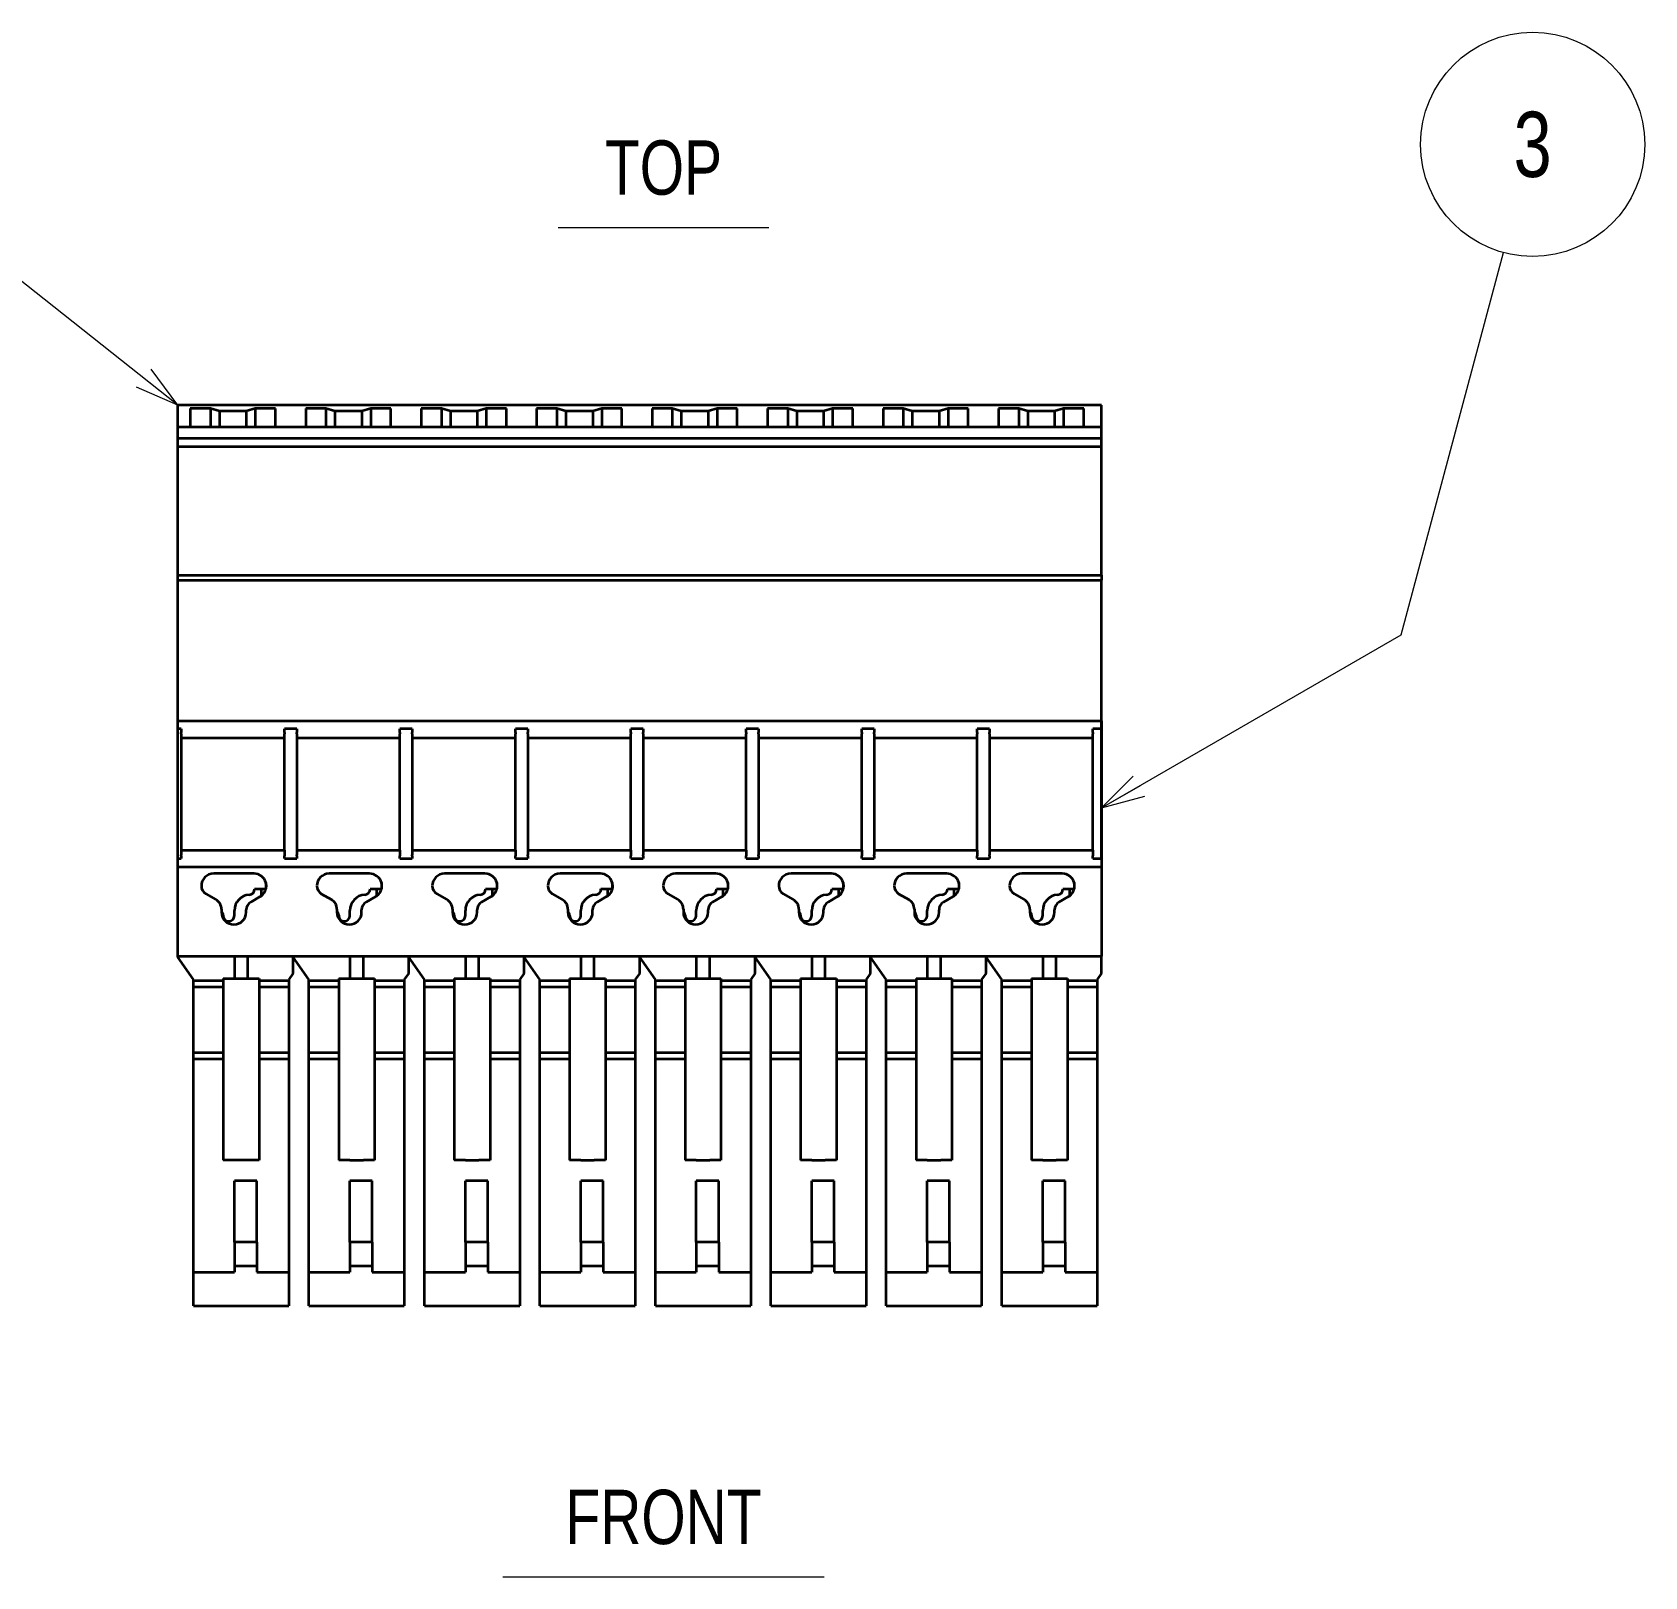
# Model space of a CAD drawing. Header units: millimetres. Extents: x 7 to 413, y 10 to 287.
# Drawn here: x 295.3 to 367.2, y 103 to 171.9 of the extents above; entities that cross this region are included whole.
import ezdxf
from ezdxf.enums import TextEntityAlignment as Align

# ---------------------------------------------------------------- set-up
doc = ezdxf.new("R2010")
doc.units = ezdxf.units.MM
for name, color, linetype in [('1', 7, 'Continuous'), ('GR01_バルーン', 7, 'Continuous'), ('表題、部品表', 7, 'Continuous')]:
    doc.layers.add(name, color=color, linetype=linetype)
doc.styles.add('HG丸ｺﾞｼｯｸM-PRO', font='')
doc.styles.get('HG丸ｺﾞｼｯｸM-PRO').set_extended_font_data('HG丸ｺﾞｼｯｸM-PRO')

# ---------------------------------------------------------------- blocks, each defined once
blk = doc.blocks.new('FXTIP_ARROW_S')
at = {"color": 0, "linetype": 'Continuous', "lineweight": -2}
for q in [(-1, 0), (-0.966, 0.259), (-0.966, -0.259)]:
    blk.add_line((0, 0), q, dxfattribs=at)
blk = doc.blocks.new('BLKF034')
at = {"layer": '1', "color": 7, "linetype": 'Continuous', "lineweight": 35}
for p, q in [((339.864, 129.682), (339.864, 121.582)), ((339.864, 129.682), (340.364, 129.682)), ((340.364, 129.682), (340.964, 129.682)), ((340.964, 129.682), (341.464, 129.682)), ((341.464, 129.682), (341.464, 121.582)), ((340.364, 121.582), (339.864, 121.582)), ((340.364, 121.582), (340.964, 121.582)), ((341.464, 121.582), (340.964, 121.582))]:
    blk.add_line(p, q, dxfattribs=at)
blk = doc.blocks.new('BLKF035')
at = {"layer": '1', "color": 7, "linetype": 'Continuous', "lineweight": 35}
for p, q in [((324.414, 129.682), (324.414, 121.582)), ((324.414, 129.682), (324.914, 129.682)), ((324.914, 129.682), (325.514, 129.682)), ((325.514, 129.682), (326.014, 129.682)), ((326.014, 129.682), (326.014, 121.582)), ((324.914, 121.582), (324.414, 121.582)), ((324.914, 121.582), (325.514, 121.582)), ((326.014, 121.582), (325.514, 121.582))]:
    blk.add_line(p, q, dxfattribs=at)
blk = doc.blocks.new('BLKF036')
at = {"layer": '1', "color": 7, "linetype": 'Continuous', "lineweight": 35}
for p, q in [((329.564, 129.682), (329.564, 121.582)), ((329.564, 129.682), (330.064, 129.682)), ((330.064, 129.682), (330.664, 129.682)), ((330.664, 129.682), (331.164, 129.682)), ((331.164, 129.682), (331.164, 121.582)), ((330.064, 121.582), (329.564, 121.582)), ((330.064, 121.582), (330.664, 121.582)), ((331.164, 121.582), (330.664, 121.582))]:
    blk.add_line(p, q, dxfattribs=at)
blk = doc.blocks.new('BLKF037')
at = {"layer": '1', "color": 7, "linetype": 'Continuous', "lineweight": 35}
for p, q in [((334.714, 129.682), (334.714, 121.582)), ((334.714, 129.682), (335.214, 129.682)), ((335.214, 129.682), (335.814, 129.682)), ((335.814, 129.682), (336.314, 129.682)), ((336.314, 129.682), (336.314, 121.582)), ((335.214, 121.582), (334.714, 121.582)), ((335.214, 121.582), (335.814, 121.582)), ((336.314, 121.582), (335.814, 121.582))]:
    blk.add_line(p, q, dxfattribs=at)
blk = doc.blocks.new('BLKF038')
at = {"layer": '1', "color": 7, "linetype": 'Continuous', "lineweight": 35}
for p, q in [((319.264, 129.682), (319.264, 121.582)), ((319.264, 129.682), (319.764, 129.682)), ((319.764, 129.682), (320.364, 129.682)), ((320.364, 129.682), (320.864, 129.682)), ((320.864, 129.682), (320.864, 121.582)), ((319.764, 121.582), (319.264, 121.582)), ((319.764, 121.582), (320.364, 121.582)), ((320.864, 121.582), (320.364, 121.582))]:
    blk.add_line(p, q, dxfattribs=at)
blk = doc.blocks.new('BLKF039')
at = {"layer": '1', "color": 7, "linetype": 'Continuous', "lineweight": 35}
for p, q in [((314.114, 129.682), (314.614, 129.682)), ((314.114, 129.682), (314.114, 121.582)), ((314.614, 129.682), (315.214, 129.682)), ((315.214, 129.682), (315.714, 129.682)), ((315.714, 129.682), (315.714, 121.582)), ((314.614, 121.582), (314.114, 121.582)), ((314.614, 121.582), (315.214, 121.582)), ((315.714, 121.582), (315.214, 121.582))]:
    blk.add_line(p, q, dxfattribs=at)
blk = doc.blocks.new('BLKF040')
at = {"layer": '1', "color": 7, "linetype": 'Continuous', "lineweight": 35}
for p, q in [((308.964, 129.682), (309.464, 129.682)), ((308.964, 129.682), (308.964, 121.582)), ((309.464, 129.682), (310.064, 129.682)), ((310.064, 129.682), (310.564, 129.682)), ((310.564, 129.682), (310.564, 121.582)), ((309.464, 121.582), (308.964, 121.582)), ((309.464, 121.582), (310.064, 121.582)), ((310.564, 121.582), (310.064, 121.582))]:
    blk.add_line(p, q, dxfattribs=at)
blk = doc.blocks.new('BLKF041')
at = {"layer": '1', "color": 7, "linetype": 'Continuous', "lineweight": 35}
for p, q in [((303.814, 129.682), (303.814, 121.582)), ((303.814, 129.682), (304.314, 129.682)), ((304.314, 129.682), (304.914, 129.682)), ((304.914, 129.682), (305.414, 129.682)), ((305.414, 129.682), (305.414, 121.582)), ((304.314, 121.582), (303.814, 121.582)), ((304.914, 121.582), (304.314, 121.582)), ((305.414, 121.582), (304.914, 121.582))]:
    blk.add_line(p, q, dxfattribs=at)

msp = doc.modelspace()

# ---------------------------------------------------------------- linework, layer by layer
at = {"layer": '1', "color": 7, "linetype": 'Continuous', "lineweight": 35}
for p, q in [((342.989, 155.257), (301.789, 155.257)), ((301.789, 154.282), (301.789, 155.257)), ((302.344, 155.094), (302.344, 154.282)), ((303.244, 155.094), (302.344, 155.094)), ((303.244, 155.094), (303.244, 154.282)), ((303.644, 154.986), (303.244, 155.094)), ((304.844, 154.986), (303.644, 154.986)), ((303.644, 154.986), (303.644, 154.282)), ((305.244, 155.094), (304.844, 154.986)), ((304.844, 154.986), (304.844, 154.282)), ((305.244, 155.094), (305.244, 154.282)), ((306.144, 155.094), (305.244, 155.094)), ((306.144, 154.282), (306.144, 155.094)), ((307.494, 155.094), (307.494, 154.282)), ((308.394, 155.094), (307.494, 155.094)), ((308.794, 154.986), (308.394, 155.094)), ((308.394, 155.094), (308.394, 154.282)), ((309.994, 154.986), (308.794, 154.986)), ((308.794, 154.986), (308.794, 154.282)), ((310.394, 155.094), (309.994, 154.986)), ((309.994, 154.986), (309.994, 154.282)), ((311.294, 155.094), (310.394, 155.094)), ((310.394, 155.094), (310.394, 154.282)), ((311.294, 154.282), (311.294, 155.094)), ((312.644, 155.094), (312.644, 154.282)), ((313.544, 155.094), (312.644, 155.094)), ((313.944, 154.986), (313.544, 155.094)), ((313.544, 155.094), (313.544, 154.282)), ((315.144, 154.986), (313.944, 154.986)), ((313.944, 154.986), (313.944, 154.282)), ((315.544, 155.094), (315.144, 154.986)), ((315.144, 154.986), (315.144, 154.282)), ((315.544, 155.094), (315.544, 154.282)), ((316.444, 155.094), (315.544, 155.094)), ((316.444, 154.282), (316.444, 155.094)), ((317.794, 155.094), (317.794, 154.282)), ((318.694, 155.094), (317.794, 155.094)), ((318.694, 155.094), (318.694, 154.282)), ((319.094, 154.986), (318.694, 155.094)), ((319.094, 154.986), (319.094, 154.282)), ((320.294, 154.986), (319.094, 154.986)), ((320.694, 155.094), (320.294, 154.986)), ((320.294, 154.986), (320.294, 154.282)), ((320.694, 155.094), (320.694, 154.282)), ((321.594, 155.094), (320.694, 155.094)), ((321.594, 154.282), (321.594, 155.094)), ((322.944, 155.094), (322.944, 154.282)), ((323.844, 155.094), (322.944, 155.094)), ((323.844, 155.094), (323.844, 154.282)), ((324.244, 154.986), (323.844, 155.094)), ((324.244, 154.986), (324.244, 154.282)), ((325.444, 154.986), (324.244, 154.986)), ((325.844, 155.094), (325.444, 154.986)), ((325.444, 154.986), (325.444, 154.282)), ((325.844, 155.094), (325.844, 154.282)), ((326.744, 155.094), (325.844, 155.094)), ((326.744, 154.282), (326.744, 155.094)), ((328.994, 155.094), (328.094, 155.094)), ((328.094, 155.094), (328.094, 154.282)), ((329.394, 154.986), (328.994, 155.094)), ((328.994, 155.094), (328.994, 154.282)), ((329.394, 154.986), (329.394, 154.282)), ((330.594, 154.986), (329.394, 154.986)), ((330.994, 155.094), (330.594, 154.986)), ((330.594, 154.986), (330.594, 154.282)), ((330.994, 155.094), (330.994, 154.282)), ((331.894, 155.094), (330.994, 155.094)), ((331.894, 154.282), (331.894, 155.094)), ((333.244, 155.094), (333.244, 154.282)), ((334.144, 155.094), (333.244, 155.094)), ((334.544, 154.986), (334.144, 155.094)), ((334.144, 155.094), (334.144, 154.282)), ((334.544, 154.986), (334.544, 154.282)), ((335.744, 154.986), (334.544, 154.986)), ((336.144, 155.094), (335.744, 154.986)), ((335.744, 154.986), (335.744, 154.282)), ((336.144, 155.094), (336.144, 154.282)), ((337.044, 155.094), (336.144, 155.094)), ((337.044, 154.282), (337.044, 155.094)), ((338.394, 155.094), (338.394, 154.282)), ((339.294, 155.094), (338.394, 155.094)), ((339.694, 154.986), (339.294, 155.094)), ((339.294, 155.094), (339.294, 154.282)), ((339.694, 154.986), (339.694, 154.282)), ((340.894, 154.986), (339.694, 154.986)), ((341.294, 155.094), (340.894, 154.986)), ((340.894, 154.986), (340.894, 154.282)), ((342.194, 155.094), (341.294, 155.094)), ((341.294, 155.094), (341.294, 154.282)), ((342.194, 154.282), (342.194, 155.094)), ((342.989, 154.282), (342.989, 155.257)), ((301.789, 153.774), (301.789, 154.282)), ((301.789, 154.282), (302.344, 154.282)), ((302.344, 154.282), (306.144, 154.282)), ((306.144, 154.282), (307.494, 154.282)), ((307.494, 154.282), (311.294, 154.282)), ((311.294, 154.282), (312.644, 154.282)), ((312.644, 154.282), (316.444, 154.282)), ((316.444, 154.282), (317.794, 154.282)), ((317.794, 154.282), (321.594, 154.282)), ((321.594, 154.282), (322.944, 154.282)), ((322.944, 154.282), (326.744, 154.282)), ((326.744, 154.282), (328.094, 154.282)), ((328.094, 154.282), (331.894, 154.282)), ((331.894, 154.282), (333.244, 154.282)), ((333.244, 154.282), (337.044, 154.282)), ((337.044, 154.282), (338.189, 154.282)), ((338.189, 154.282), (338.394, 154.282)), ((338.394, 154.282), (342.194, 154.282)), ((342.194, 154.282), (342.77, 154.282)), ((342.77, 154.282), (342.989, 154.282)), ((342.989, 153.774), (342.989, 154.282)), ((301.789, 153.664), (301.789, 153.774)), ((301.789, 153.774), (342.989, 153.774)), ((301.789, 153.405), (301.789, 153.664)), ((301.789, 147.668), (301.789, 153.405)), ((301.789, 153.405), (342.989, 153.405)), ((342.989, 153.405), (342.989, 153.774)), ((342.989, 147.668), (342.989, 153.405)), ((301.789, 147.668), (342.989, 147.668)), ((301.789, 147.45), (301.789, 147.668)), ((301.789, 147.45), (342.989, 147.45)), ((301.789, 147.386), (301.789, 147.45)), ((342.989, 147.668), (342.989, 147.45)), ((342.989, 141.173), (342.989, 147.45)), ((301.789, 147.181), (301.789, 147.386)), ((301.789, 141.173), (301.789, 147.181)), ((301.789, 141.173), (342.989, 141.173)), ((301.789, 140.809), (301.789, 141.173)), ((342.989, 140.809), (342.989, 141.173)), ((342.989, 141.173), (342.989, 140.809)), ((301.789, 135.029), (301.789, 140.809)), ((301.944, 140.809), (301.789, 140.809)), ((301.944, 140.809), (301.944, 140.647)), ((301.944, 140.597), (301.944, 140.647)), ((301.944, 140.597), (301.944, 140.397)), ((306.544, 140.397), (301.944, 140.397)), ((301.944, 140.397), (301.944, 135.397)), ((306.544, 140.647), (306.544, 140.809)), ((307.094, 140.809), (306.544, 140.809)), ((306.544, 140.647), (306.544, 140.597)), ((306.544, 140.397), (306.544, 140.597)), ((306.544, 135.397), (306.544, 140.397)), ((307.094, 140.809), (307.094, 140.647)), ((307.094, 140.597), (307.094, 140.647)), ((307.094, 140.597), (307.094, 140.397)), ((311.694, 140.397), (307.094, 140.397)), ((307.094, 140.397), (307.094, 135.397)), ((311.694, 140.647), (311.694, 140.809)), ((312.244, 140.809), (311.694, 140.809)), ((311.694, 140.647), (311.694, 140.597)), ((311.694, 140.397), (311.694, 140.597)), ((311.694, 135.397), (311.694, 140.397)), ((312.244, 140.809), (312.244, 140.647)), ((312.244, 140.597), (312.244, 140.647)), ((312.244, 140.597), (312.244, 140.397)), ((316.844, 140.397), (312.244, 140.397)), ((312.244, 140.397), (312.244, 135.397)), ((316.844, 140.647), (316.844, 140.809)), ((317.394, 140.809), (316.844, 140.809)), ((316.844, 140.647), (316.844, 140.597)), ((316.844, 140.397), (316.844, 140.597)), ((316.844, 135.397), (316.844, 140.397)), ((317.394, 140.809), (317.394, 140.647)), ((317.394, 140.597), (317.394, 140.647)), ((317.394, 140.597), (317.394, 140.397)), ((321.994, 140.397), (317.394, 140.397)), ((317.394, 140.397), (317.394, 135.397)), ((321.994, 140.647), (321.994, 140.809)), ((322.544, 140.809), (321.994, 140.809)), ((321.994, 140.647), (321.994, 140.597)), ((321.994, 140.397), (321.994, 140.597)), ((321.994, 135.397), (321.994, 140.397)), ((322.544, 140.809), (322.544, 140.647)), ((322.544, 140.597), (322.544, 140.647)), ((322.544, 140.597), (322.544, 140.397)), ((327.144, 140.397), (322.544, 140.397)), ((322.544, 140.397), (322.544, 135.397)), ((327.144, 140.647), (327.144, 140.809)), ((327.694, 140.809), (327.144, 140.809)), ((327.144, 140.647), (327.144, 140.597)), ((327.144, 140.397), (327.144, 140.597)), ((327.144, 135.397), (327.144, 140.397)), ((327.694, 140.809), (327.694, 140.647)), ((327.694, 140.597), (327.694, 140.647)), ((327.694, 140.597), (327.694, 140.397)), ((332.294, 140.397), (327.694, 140.397)), ((327.694, 140.397), (327.694, 135.397)), ((332.294, 140.647), (332.294, 140.809)), ((332.844, 140.809), (332.294, 140.809)), ((332.294, 140.647), (332.294, 140.597)), ((332.294, 140.397), (332.294, 140.597)), ((332.294, 135.397), (332.294, 140.397)), ((332.844, 140.809), (332.844, 140.647)), ((332.844, 140.597), (332.844, 140.647)), ((332.844, 140.597), (332.844, 140.397)), ((337.444, 140.397), (332.844, 140.397)), ((332.844, 140.397), (332.844, 135.397)), ((337.444, 140.647), (337.444, 140.809)), ((337.994, 140.809), (337.444, 140.809)), ((337.444, 140.647), (337.444, 140.597)), ((337.444, 140.397), (337.444, 140.597)), ((337.444, 135.397), (337.444, 140.397)), ((337.994, 140.809), (337.994, 140.647)), ((337.994, 140.597), (337.994, 140.647)), ((337.994, 140.597), (337.994, 140.397)), ((342.594, 140.397), (337.994, 140.397)), ((337.994, 140.397), (337.994, 135.397)), ((342.594, 140.647), (342.594, 140.809)), ((342.989, 140.809), (342.594, 140.809)), ((342.594, 140.647), (342.594, 140.597)), ((342.594, 140.397), (342.594, 140.597)), ((342.594, 135.397), (342.594, 140.397)), ((342.989, 140.809), (342.989, 135.029)), ((342.989, 135.029), (342.989, 140.809)), ((301.944, 135.397), (306.544, 135.397)), ((301.944, 135.397), (301.944, 135.197)), ((306.544, 135.397), (306.544, 135.197)), ((307.094, 135.397), (311.694, 135.397)), ((307.094, 135.397), (307.094, 135.197)), ((311.694, 135.397), (311.694, 135.197)), ((312.244, 135.397), (316.844, 135.397)), ((312.244, 135.397), (312.244, 135.197)), ((316.844, 135.397), (316.844, 135.197)), ((317.394, 135.397), (321.994, 135.397)), ((317.394, 135.397), (317.394, 135.197)), ((321.994, 135.397), (321.994, 135.197)), ((322.544, 135.397), (327.144, 135.397)), ((322.544, 135.397), (322.544, 135.197)), ((327.144, 135.397), (327.144, 135.197)), ((327.694, 135.397), (332.294, 135.397)), ((327.694, 135.397), (327.694, 135.197)), ((332.294, 135.397), (332.294, 135.197)), ((332.844, 135.397), (337.444, 135.397)), ((332.844, 135.397), (332.844, 135.197)), ((337.444, 135.397), (337.444, 135.197)), ((337.994, 135.397), (342.594, 135.397)), ((337.994, 135.397), (337.994, 135.197)), ((342.594, 135.397), (342.594, 135.197)), ((301.789, 135.029), (301.944, 135.029)), ((301.789, 134.757), (301.789, 135.029)), ((301.789, 134.665), (301.789, 134.757)), ((301.789, 134.665), (342.989, 134.665)), ((301.789, 130.682), (301.789, 134.665)), ((301.944, 135.147), (301.944, 135.197)), ((301.944, 135.147), (301.944, 135.029)), ((306.544, 135.197), (306.544, 135.147)), ((306.544, 135.029), (306.544, 135.147)), ((306.544, 135.029), (307.094, 135.029)), ((307.094, 135.147), (307.094, 135.197)), ((307.094, 135.147), (307.094, 135.029)), ((311.694, 135.197), (311.694, 135.147)), ((311.694, 135.029), (311.694, 135.147)), ((311.694, 135.029), (312.244, 135.029)), ((312.244, 135.147), (312.244, 135.197)), ((312.244, 135.147), (312.244, 135.029)), ((316.844, 135.197), (316.844, 135.147)), ((316.844, 135.029), (316.844, 135.147)), ((316.844, 135.029), (317.394, 135.029)), ((317.394, 135.147), (317.394, 135.197)), ((317.394, 135.147), (317.394, 135.029)), ((321.994, 135.197), (321.994, 135.147)), ((321.994, 135.029), (321.994, 135.147)), ((321.994, 135.029), (322.544, 135.029)), ((322.544, 135.147), (322.544, 135.197)), ((322.544, 135.147), (322.544, 135.029)), ((327.144, 135.197), (327.144, 135.147)), ((327.144, 135.029), (327.144, 135.147)), ((327.144, 135.029), (327.694, 135.029)), ((327.694, 135.147), (327.694, 135.197)), ((327.694, 135.147), (327.694, 135.029)), ((332.294, 135.197), (332.294, 135.147)), ((332.294, 135.029), (332.294, 135.147)), ((332.294, 135.029), (332.844, 135.029)), ((332.844, 135.147), (332.844, 135.197)), ((332.844, 135.147), (332.844, 135.029)), ((337.444, 135.197), (337.444, 135.147)), ((337.444, 135.029), (337.444, 135.147)), ((337.444, 135.029), (337.994, 135.029)), ((337.994, 135.147), (337.994, 135.197)), ((337.994, 135.147), (337.994, 135.029)), ((342.594, 135.197), (342.594, 135.147)), ((342.594, 135.029), (342.594, 135.147)), ((342.594, 135.029), (342.989, 135.029)), ((342.989, 135.029), (342.989, 134.665)), ((342.989, 134.665), (342.989, 130.682)), ((305.189, 134.357), (303.389, 134.357)), ((305.719, 133.954), (305.719, 133.672)), ((310.339, 134.357), (308.539, 134.357)), ((310.869, 133.954), (310.869, 133.672)), ((315.489, 134.357), (313.689, 134.357)), ((316.019, 133.954), (316.019, 133.672)), ((320.639, 134.357), (318.839, 134.357)), ((321.169, 133.954), (321.169, 133.672)), ((325.789, 134.357), (323.989, 134.357)), ((326.319, 133.954), (326.319, 133.672)), ((330.939, 134.357), (329.139, 134.357)), ((331.469, 133.954), (331.469, 133.672)), ((336.089, 134.357), (334.289, 134.357)), ((336.619, 133.954), (336.619, 133.672)), ((341.239, 134.357), (339.439, 134.357)), ((341.769, 133.954), (341.769, 133.672)), ((303.039, 133.46), (303.489, 133.2)), ((305.039, 133.085), (305.464, 133.33)), ((305.213, 133.672), (305.519, 133.672)), ((305.519, 133.672), (305.719, 133.672)), ((305.719, 133.672), (305.722, 133.672)), ((308.189, 133.46), (308.639, 133.2)), ((310.189, 133.085), (310.614, 133.33)), ((310.363, 133.672), (310.669, 133.672)), ((310.669, 133.672), (310.869, 133.672)), ((310.869, 133.672), (310.872, 133.672)), ((313.339, 133.46), (313.789, 133.2)), ((315.339, 133.085), (315.764, 133.33)), ((315.513, 133.672), (315.819, 133.672)), ((315.819, 133.672), (316.019, 133.672)), ((316.019, 133.672), (316.022, 133.672)), ((318.489, 133.46), (318.939, 133.2)), ((320.489, 133.085), (320.914, 133.33)), ((320.663, 133.672), (320.969, 133.672)), ((320.969, 133.672), (321.169, 133.672)), ((321.169, 133.672), (321.172, 133.672)), ((323.639, 133.46), (324.089, 133.2)), ((325.639, 133.085), (326.064, 133.33)), ((325.813, 133.672), (326.119, 133.672)), ((326.119, 133.672), (326.319, 133.672)), ((326.319, 133.672), (326.322, 133.672)), ((328.789, 133.46), (329.239, 133.2)), ((330.789, 133.085), (331.214, 133.33)), ((330.963, 133.672), (331.269, 133.672)), ((331.269, 133.672), (331.469, 133.672)), ((331.469, 133.672), (331.472, 133.672)), ((333.939, 133.46), (334.389, 133.2)), ((335.939, 133.085), (336.364, 133.33)), ((336.113, 133.672), (336.419, 133.672)), ((336.419, 133.672), (336.619, 133.672)), ((336.619, 133.672), (336.622, 133.672)), ((339.089, 133.46), (339.539, 133.2)), ((341.089, 133.085), (341.514, 133.33)), ((341.263, 133.672), (341.569, 133.672)), ((341.569, 133.672), (341.769, 133.672)), ((341.769, 133.672), (341.772, 133.672)), ((303.739, 132.767), (303.739, 132.667)), ((303.739, 132.667), (303.739, 132.634)), ((303.814, 132.511), (303.814, 132.487)), ((304.314, 132.487), (304.314, 132.711)), ((304.839, 132.634), (304.839, 132.738)), ((308.889, 132.767), (308.889, 132.667)), ((308.889, 132.667), (308.889, 132.634)), ((308.964, 132.511), (308.964, 132.487)), ((309.464, 132.487), (309.464, 132.711)), ((309.989, 132.634), (309.989, 132.738)), ((314.039, 132.767), (314.039, 132.667)), ((314.039, 132.667), (314.039, 132.634)), ((314.114, 132.511), (314.114, 132.487)), ((314.614, 132.487), (314.614, 132.711)), ((315.139, 132.634), (315.139, 132.738)), ((319.189, 132.767), (319.189, 132.667)), ((319.189, 132.667), (319.189, 132.634)), ((319.264, 132.511), (319.264, 132.487)), ((319.764, 132.487), (319.764, 132.711)), ((320.289, 132.634), (320.289, 132.738)), ((324.339, 132.767), (324.339, 132.667)), ((324.339, 132.667), (324.339, 132.634)), ((324.414, 132.511), (324.414, 132.487)), ((324.914, 132.487), (324.914, 132.711)), ((325.439, 132.634), (325.439, 132.738)), ((329.489, 132.767), (329.489, 132.667)), ((329.489, 132.667), (329.489, 132.634)), ((329.564, 132.511), (329.564, 132.487)), ((330.064, 132.487), (330.064, 132.711)), ((330.589, 132.634), (330.589, 132.738)), ((334.639, 132.767), (334.639, 132.667)), ((334.639, 132.667), (334.639, 132.634)), ((334.714, 132.511), (334.714, 132.487)), ((335.214, 132.487), (335.214, 132.711)), ((335.739, 132.634), (335.739, 132.738)), ((339.789, 132.767), (339.789, 132.667)), ((339.789, 132.667), (339.789, 132.634)), ((339.864, 132.511), (339.864, 132.487)), ((340.364, 132.487), (340.364, 132.711)), ((340.889, 132.634), (340.889, 132.738)), ((301.789, 130.682), (304.314, 130.682)), ((301.789, 130.632), (301.789, 130.682)), ((302.489, 129.632), (301.789, 130.632)), ((304.314, 130.682), (304.914, 130.682)), ((304.314, 130.682), (304.314, 129.682)), ((304.914, 130.682), (309.464, 130.682)), ((304.914, 129.682), (304.914, 130.682)), ((306.939, 129.917), (306.939, 130.632)), ((307.639, 129.632), (306.939, 130.632)), ((309.464, 130.682), (310.064, 130.682)), ((309.464, 130.682), (309.464, 129.682)), ((310.064, 130.682), (314.614, 130.682)), ((310.064, 129.682), (310.064, 130.682)), ((312.089, 129.917), (312.089, 130.632)), ((312.789, 129.632), (312.089, 130.632)), ((314.614, 130.682), (315.214, 130.682)), ((314.614, 130.682), (314.614, 129.682)), ((315.214, 129.682), (315.214, 130.682)), ((315.214, 130.682), (319.764, 130.682)), ((317.239, 129.917), (317.239, 130.632)), ((317.939, 129.632), (317.239, 130.632)), ((319.764, 130.682), (320.364, 130.682)), ((319.764, 130.682), (319.764, 129.682)), ((320.364, 130.682), (324.914, 130.682)), ((320.364, 129.682), (320.364, 130.682)), ((322.389, 129.917), (322.389, 130.632)), ((323.089, 129.632), (322.389, 130.632)), ((324.914, 130.682), (324.914, 129.682)), ((324.914, 130.682), (325.514, 130.682)), ((325.514, 129.682), (325.514, 130.682)), ((325.514, 130.682), (330.064, 130.682)), ((327.539, 129.917), (327.539, 130.632)), ((328.239, 129.632), (327.539, 130.632)), ((330.064, 130.682), (330.064, 129.682)), ((330.064, 130.682), (330.664, 130.682)), ((330.664, 129.682), (330.664, 130.682)), ((330.664, 130.682), (335.214, 130.682)), ((332.689, 129.917), (332.689, 130.632)), ((333.389, 129.632), (332.689, 130.632)), ((335.214, 130.682), (335.214, 129.682)), ((335.214, 130.682), (335.814, 130.682)), ((335.814, 129.682), (335.814, 130.682)), ((335.814, 130.682), (340.364, 130.682)), ((337.839, 129.917), (337.839, 130.632)), ((338.539, 129.632), (337.839, 130.632)), ((340.364, 130.682), (340.364, 129.682)), ((340.364, 130.682), (340.964, 130.682)), ((340.964, 130.682), (342.989, 130.682)), ((340.964, 129.682), (340.964, 130.682)), ((342.989, 129.917), (342.989, 130.682)), ((302.489, 129.582), (302.489, 129.632)), ((303.814, 129.582), (302.489, 129.582)), ((302.489, 129.298), (302.489, 129.582)), ((304.314, 129.682), (304.914, 129.682)), ((306.739, 129.582), (305.414, 129.582)), ((306.939, 129.917), (306.739, 129.632)), ((306.739, 129.632), (306.739, 129.582)), ((306.739, 129.582), (306.739, 129.298)), ((307.639, 129.582), (307.639, 129.632)), ((308.964, 129.582), (307.639, 129.582)), ((307.639, 129.298), (307.639, 129.582)), ((309.464, 129.682), (310.064, 129.682)), ((311.889, 129.582), (310.564, 129.582)), ((312.089, 129.917), (311.889, 129.632)), ((311.889, 129.632), (311.889, 129.582)), ((311.889, 129.582), (311.889, 129.298)), ((312.789, 129.582), (312.789, 129.632)), ((314.114, 129.582), (312.789, 129.582)), ((312.789, 129.298), (312.789, 129.582)), ((314.614, 129.682), (315.214, 129.682)), ((317.039, 129.582), (315.714, 129.582)), ((317.239, 129.917), (317.039, 129.632)), ((317.039, 129.632), (317.039, 129.582)), ((317.039, 129.582), (317.039, 129.298)), ((317.939, 129.582), (317.939, 129.632)), ((319.264, 129.582), (317.939, 129.582)), ((317.939, 129.298), (317.939, 129.582)), ((319.764, 129.682), (320.364, 129.682)), ((322.189, 129.582), (320.864, 129.582)), ((322.389, 129.917), (322.189, 129.632)), ((322.189, 129.632), (322.189, 129.582)), ((322.189, 129.582), (322.189, 129.298)), ((323.089, 129.582), (323.089, 129.632)), ((324.414, 129.582), (323.089, 129.582)), ((323.089, 129.298), (323.089, 129.582)), ((324.914, 129.682), (325.514, 129.682)), ((327.339, 129.582), (326.014, 129.582)), ((327.539, 129.917), (327.339, 129.632)), ((327.339, 129.632), (327.339, 129.582)), ((327.339, 129.582), (327.339, 129.298)), ((328.239, 129.582), (328.239, 129.632)), ((328.239, 129.298), (328.239, 129.582)), ((329.564, 129.582), (328.239, 129.582)), ((330.064, 129.682), (330.664, 129.682)), ((332.489, 129.582), (331.164, 129.582)), ((332.689, 129.917), (332.489, 129.632)), ((332.489, 129.632), (332.489, 129.582)), ((332.489, 129.582), (332.489, 129.298)), ((333.389, 129.582), (333.389, 129.632)), ((333.389, 129.298), (333.389, 129.582)), ((334.714, 129.582), (333.389, 129.582)), ((335.214, 129.682), (335.814, 129.682)), ((337.639, 129.582), (336.314, 129.582)), ((337.839, 129.917), (337.639, 129.632)), ((337.639, 129.632), (337.639, 129.582)), ((337.639, 129.582), (337.639, 129.298)), ((338.539, 129.582), (338.539, 129.632)), ((338.539, 129.298), (338.539, 129.582)), ((339.864, 129.582), (338.539, 129.582)), ((340.364, 129.682), (340.964, 129.682)), ((342.789, 129.582), (341.464, 129.582)), ((342.989, 129.917), (342.789, 129.632)), ((342.789, 129.632), (342.789, 129.582)), ((342.789, 129.582), (342.789, 129.298)), ((302.489, 126.365), (302.489, 129.298)), ((303.814, 129.298), (302.489, 129.298)), ((306.739, 129.298), (305.414, 129.298)), ((306.739, 129.298), (306.739, 126.365)), ((308.964, 129.298), (307.639, 129.298)), ((307.639, 126.365), (307.639, 129.298)), ((311.889, 129.298), (310.564, 129.298)), ((311.889, 129.298), (311.889, 126.365)), ((314.114, 129.298), (312.789, 129.298)), ((312.789, 126.365), (312.789, 129.298)), ((317.039, 129.298), (315.714, 129.298)), ((317.039, 129.298), (317.039, 126.365)), ((319.264, 129.298), (317.939, 129.298)), ((317.939, 126.365), (317.939, 129.298)), ((322.189, 129.298), (320.864, 129.298)), ((322.189, 129.298), (322.189, 126.365)), ((324.414, 129.298), (323.089, 129.298)), ((323.089, 126.365), (323.089, 129.298)), ((327.339, 129.298), (326.014, 129.298)), ((327.339, 129.298), (327.339, 126.365)), ((329.564, 129.298), (328.239, 129.298)), ((328.239, 126.365), (328.239, 129.298)), ((332.489, 129.298), (331.164, 129.298)), ((332.489, 129.298), (332.489, 126.365)), ((334.714, 129.298), (333.389, 129.298)), ((333.389, 126.365), (333.389, 129.298)), ((337.639, 129.298), (336.314, 129.298)), ((337.639, 129.298), (337.639, 126.365)), ((339.864, 129.298), (338.539, 129.298)), ((338.539, 126.365), (338.539, 129.298)), ((342.789, 129.298), (341.464, 129.298)), ((342.789, 129.298), (342.789, 126.365)), ((303.814, 126.365), (302.489, 126.365)), ((302.489, 126.082), (302.489, 126.365)), ((303.814, 126.082), (302.489, 126.082)), ((302.489, 116.582), (302.489, 126.082)), ((306.739, 126.365), (305.414, 126.365)), ((306.739, 126.082), (305.414, 126.082)), ((306.739, 126.365), (306.739, 126.082)), ((306.739, 126.082), (306.739, 116.582)), ((308.964, 126.365), (307.639, 126.365)), ((307.639, 126.082), (307.639, 126.365)), ((308.964, 126.082), (307.639, 126.082)), ((307.639, 116.582), (307.639, 126.082)), ((311.889, 126.365), (310.564, 126.365)), ((311.889, 126.082), (310.564, 126.082)), ((311.889, 126.365), (311.889, 126.082)), ((311.889, 126.082), (311.889, 116.582)), ((314.114, 126.365), (312.789, 126.365)), ((312.789, 126.082), (312.789, 126.365)), ((312.789, 116.582), (312.789, 126.082)), ((314.114, 126.082), (312.789, 126.082)), ((317.039, 126.365), (315.714, 126.365)), ((317.039, 126.082), (315.714, 126.082)), ((317.039, 126.365), (317.039, 126.082)), ((317.039, 126.082), (317.039, 116.582)), ((317.939, 126.082), (317.939, 126.365)), ((319.264, 126.365), (317.939, 126.365)), ((317.939, 116.582), (317.939, 126.082)), ((319.264, 126.082), (317.939, 126.082)), ((322.189, 126.365), (320.864, 126.365)), ((322.189, 126.082), (320.864, 126.082)), ((322.189, 126.365), (322.189, 126.082)), ((322.189, 126.082), (322.189, 116.582)), ((324.414, 126.365), (323.089, 126.365)), ((323.089, 126.082), (323.089, 126.365)), ((324.414, 126.082), (323.089, 126.082)), ((323.089, 116.582), (323.089, 126.082)), ((327.339, 126.365), (326.014, 126.365)), ((327.339, 126.082), (326.014, 126.082)), ((327.339, 126.365), (327.339, 126.082)), ((327.339, 126.082), (327.339, 116.582)), ((329.564, 126.365), (328.239, 126.365)), ((328.239, 126.082), (328.239, 126.365)), ((329.564, 126.082), (328.239, 126.082)), ((328.239, 116.582), (328.239, 126.082)), ((332.489, 126.365), (331.164, 126.365)), ((332.489, 126.082), (331.164, 126.082)), ((332.489, 126.365), (332.489, 126.082)), ((332.489, 126.082), (332.489, 116.582)), ((334.714, 126.365), (333.389, 126.365)), ((333.389, 126.082), (333.389, 126.365)), ((333.389, 116.582), (333.389, 126.082)), ((334.714, 126.082), (333.389, 126.082)), ((337.639, 126.365), (336.314, 126.365)), ((337.639, 126.082), (336.314, 126.082)), ((337.639, 126.365), (337.639, 126.082)), ((337.639, 126.082), (337.639, 116.582)), ((338.539, 126.082), (338.539, 126.365)), ((339.864, 126.365), (338.539, 126.365)), ((339.864, 126.082), (338.539, 126.082)), ((338.539, 116.582), (338.539, 126.082)), ((342.789, 126.365), (341.464, 126.365)), ((342.789, 126.082), (341.464, 126.082)), ((342.789, 126.365), (342.789, 126.082)), ((342.789, 126.082), (342.789, 116.582)), ((304.914, 121.582), (304.314, 121.582)), ((309.464, 121.582), (310.064, 121.582)), ((314.614, 121.582), (315.214, 121.582)), ((319.764, 121.582), (320.364, 121.582)), ((324.914, 121.582), (325.514, 121.582)), ((330.064, 121.582), (330.664, 121.582)), ((335.214, 121.582), (335.814, 121.582)), ((340.364, 121.582), (340.964, 121.582)), ((305.314, 120.652), (304.314, 120.652)), ((304.314, 117.919), (304.314, 120.652)), ((305.314, 117.919), (305.314, 120.652)), ((309.464, 117.919), (309.464, 120.652)), ((310.464, 120.652), (309.464, 120.652)), ((310.464, 117.919), (310.464, 120.652)), ((314.614, 117.919), (314.614, 120.652)), ((315.614, 120.652), (314.614, 120.652)), ((315.614, 117.919), (315.614, 120.652)), ((319.764, 117.919), (319.764, 120.652)), ((320.764, 120.652), (319.764, 120.652)), ((320.764, 117.919), (320.764, 120.652)), ((325.914, 120.652), (324.914, 120.652)), ((324.914, 117.919), (324.914, 120.652)), ((325.914, 117.919), (325.914, 120.652)), ((331.064, 120.652), (330.064, 120.652)), ((330.064, 117.919), (330.064, 120.652)), ((331.064, 117.919), (331.064, 120.652)), ((336.214, 120.652), (335.214, 120.652)), ((335.214, 117.919), (335.214, 120.652)), ((336.214, 117.919), (336.214, 120.652)), ((341.364, 120.652), (340.364, 120.652)), ((340.364, 117.919), (340.364, 120.652)), ((341.364, 117.919), (341.364, 120.652)), ((304.314, 117.919), (304.314, 116.845)), ((305.314, 117.919), (305.314, 116.845)), ((309.464, 117.919), (309.464, 116.845)), ((310.464, 117.919), (310.464, 116.845)), ((314.614, 117.919), (314.614, 116.845)), ((315.614, 117.919), (315.614, 116.845)), ((319.764, 117.919), (319.764, 116.845)), ((320.764, 117.919), (320.764, 116.845)), ((324.914, 117.919), (324.914, 116.845)), ((325.914, 117.919), (325.914, 116.845)), ((330.064, 117.919), (330.064, 116.845)), ((331.064, 117.919), (331.064, 116.845)), ((335.214, 117.919), (335.214, 116.845)), ((336.214, 117.919), (336.214, 116.845)), ((340.364, 117.919), (340.364, 116.845)), ((341.364, 117.919), (341.364, 116.845)), ((302.489, 115.082), (302.489, 116.582)), ((302.489, 116.582), (304.314, 116.582)), ((304.314, 116.845), (304.314, 116.582)), ((305.314, 116.845), (305.314, 116.582)), ((305.314, 116.582), (306.739, 116.582)), ((306.739, 116.582), (306.739, 115.082)), ((307.639, 115.082), (307.639, 116.582)), ((307.639, 116.582), (309.464, 116.582)), ((309.464, 116.845), (309.464, 116.582)), ((310.464, 116.845), (310.464, 116.582)), ((310.464, 116.582), (311.889, 116.582)), ((311.889, 116.582), (311.889, 115.082)), ((312.789, 115.082), (312.789, 116.582)), ((312.789, 116.582), (314.614, 116.582)), ((314.614, 116.845), (314.614, 116.582)), ((315.614, 116.845), (315.614, 116.582)), ((315.614, 116.582), (317.039, 116.582)), ((317.039, 116.582), (317.039, 115.082)), ((317.939, 115.082), (317.939, 116.582)), ((317.939, 116.582), (319.764, 116.582)), ((319.764, 116.845), (319.764, 116.582)), ((320.764, 116.845), (320.764, 116.582)), ((320.764, 116.582), (322.189, 116.582)), ((322.189, 116.582), (322.189, 115.082)), ((323.089, 115.082), (323.089, 116.582)), ((323.089, 116.582), (324.914, 116.582)), ((324.914, 116.845), (324.914, 116.582)), ((325.914, 116.845), (325.914, 116.582)), ((325.914, 116.582), (327.339, 116.582)), ((327.339, 116.582), (327.339, 115.082)), ((328.239, 115.082), (328.239, 116.582)), ((328.239, 116.582), (330.064, 116.582)), ((330.064, 116.845), (330.064, 116.582)), ((331.064, 116.845), (331.064, 116.582)), ((331.064, 116.582), (332.489, 116.582)), ((332.489, 116.582), (332.489, 115.082)), ((333.389, 115.082), (333.389, 116.582)), ((333.389, 116.582), (335.214, 116.582)), ((335.214, 116.845), (335.214, 116.582)), ((336.214, 116.845), (336.214, 116.582)), ((336.214, 116.582), (337.639, 116.582)), ((337.639, 116.582), (337.639, 115.082)), ((338.539, 115.082), (338.539, 116.582)), ((338.539, 116.582), (340.364, 116.582)), ((340.364, 116.845), (340.364, 116.582)), ((341.364, 116.845), (341.364, 116.582)), ((341.364, 116.582), (342.789, 116.582)), ((342.789, 116.582), (342.789, 115.082)), ((302.489, 115.082), (306.739, 115.082)), ((307.639, 115.082), (311.889, 115.082)), ((312.789, 115.082), (317.039, 115.082)), ((317.939, 115.082), (322.189, 115.082)), ((323.089, 115.082), (327.339, 115.082)), ((328.239, 115.082), (332.489, 115.082)), ((333.389, 115.082), (337.639, 115.082)), ((338.539, 115.082), (342.789, 115.082))]:
    msp.add_line(p, q, dxfattribs=at)
at = {"layer": '1', "color": 2, "linetype": 'Continuous', "lineweight": 35}
for p, q in [((305.519, 133.367), (305.519, 133.672)), ((310.669, 133.367), (310.669, 133.672)), ((315.819, 133.367), (315.819, 133.672)), ((320.969, 133.367), (320.969, 133.672)), ((326.119, 133.367), (326.119, 133.672)), ((331.269, 133.367), (331.269, 133.672)), ((336.419, 133.367), (336.419, 133.672)), ((341.569, 133.367), (341.569, 133.672)), ((305.314, 117.919), (304.314, 117.919)), ((310.464, 117.919), (309.464, 117.919)), ((315.614, 117.919), (314.614, 117.919)), ((320.764, 117.919), (319.764, 117.919)), ((325.914, 117.919), (324.914, 117.919)), ((331.064, 117.919), (330.064, 117.919)), ((336.214, 117.919), (335.214, 117.919)), ((341.364, 117.919), (340.364, 117.919)), ((305.314, 116.845), (304.314, 116.845)), ((310.464, 116.845), (309.464, 116.845)), ((315.614, 116.845), (314.614, 116.845)), ((320.764, 116.845), (319.764, 116.845)), ((325.914, 116.845), (324.914, 116.845)), ((331.064, 116.845), (330.064, 116.845)), ((336.214, 116.845), (335.214, 116.845)), ((341.364, 116.845), (340.364, 116.845))]:
    msp.add_line(p, q, dxfattribs=at)
at = {"layer": '1', "color": 7, "linetype": 'Continuous', "lineweight": 35}
for centre, radius, start, end in [((303.389, 133.807), 0.55, 90, 180), ((303.239, 133.807), 0.4, 180, 240), ((305.189, 133.807), 0.55, 15.49873, 90), ((305.189, 133.807), 0.55, 345.79134, 15.49873), ((308.539, 133.807), 0.55, 90, 180), ((308.389, 133.807), 0.4, 180, 240), ((310.339, 133.807), 0.55, 15.49873, 90), ((310.339, 133.807), 0.55, 345.79134, 15.49873), ((313.689, 133.807), 0.55, 90, 180), ((313.539, 133.807), 0.4, 180, 240), ((315.489, 133.807), 0.55, 15.49873, 90), ((315.489, 133.807), 0.55, 345.79134, 15.49873), ((318.839, 133.807), 0.55, 90, 180), ((318.689, 133.807), 0.4, 180, 240), ((320.639, 133.807), 0.55, 15.49873, 90), ((320.639, 133.807), 0.55, 345.79134, 15.49873), ((323.989, 133.807), 0.55, 90, 180), ((323.839, 133.807), 0.4, 180, 240), ((325.789, 133.807), 0.55, 15.49873, 90), ((325.789, 133.807), 0.55, 345.79134, 15.49873), ((329.139, 133.807), 0.55, 90, 180), ((328.989, 133.807), 0.4, 180, 240), ((330.939, 133.807), 0.55, 15.49873, 90), ((330.939, 133.807), 0.55, 345.79134, 15.49873), ((334.289, 133.807), 0.55, 90, 180), ((334.139, 133.807), 0.4, 180, 240), ((336.089, 133.807), 0.55, 15.49873, 90), ((336.089, 133.807), 0.55, 345.79134, 15.49873), ((339.439, 133.807), 0.55, 90, 180), ((339.289, 133.807), 0.4, 180, 240), ((341.239, 133.807), 0.55, 15.49873, 90), ((341.239, 133.807), 0.55, 345.79134, 15.49873), ((303.239, 132.767), 0.5, 0, 60), ((305.014, 132.711), 0.7, 93.01696, 180), ((305.239, 132.738), 0.4, 120, 180), ((304.964, 133.659), 0.25, 273.01696, 2.79103), ((305.189, 133.807), 0.55, 300, 306.8699), ((305.189, 133.807), 0.55, 306.8699, 345.79134), ((308.389, 132.767), 0.5, 0, 60), ((310.164, 132.711), 0.7, 93.01696, 180), ((310.389, 132.738), 0.4, 120, 180), ((310.114, 133.659), 0.25, 273.01696, 2.79103), ((310.339, 133.807), 0.55, 300, 306.8699), ((310.339, 133.807), 0.55, 306.8699, 345.79134), ((313.539, 132.767), 0.5, 0, 60), ((315.314, 132.711), 0.7, 93.01696, 180), ((315.539, 132.738), 0.4, 120, 180), ((315.264, 133.659), 0.25, 273.01696, 2.79103), ((315.489, 133.807), 0.55, 300, 306.8699), ((315.489, 133.807), 0.55, 306.8699, 345.79134), ((318.689, 132.767), 0.5, 0, 60), ((320.464, 132.711), 0.7, 93.01696, 180), ((320.689, 132.738), 0.4, 120, 180), ((320.414, 133.659), 0.25, 273.01696, 2.79103), ((320.639, 133.807), 0.55, 300, 306.8699), ((320.639, 133.807), 0.55, 306.8699, 345.79134), ((323.839, 132.767), 0.5, 0, 60), ((325.614, 132.711), 0.7, 93.01696, 180), ((325.839, 132.738), 0.4, 120, 180), ((325.564, 133.659), 0.25, 273.01696, 2.79103), ((325.789, 133.807), 0.55, 300, 306.8699), ((325.789, 133.807), 0.55, 306.8699, 345.79134), ((328.989, 132.767), 0.5, 0, 60), ((330.764, 132.711), 0.7, 93.01696, 180), ((330.989, 132.738), 0.4, 120, 180), ((330.714, 133.659), 0.25, 273.01696, 2.79103), ((330.939, 133.807), 0.55, 300, 306.8699), ((330.939, 133.807), 0.55, 306.8699, 345.79134), ((334.139, 132.767), 0.5, 0, 60), ((335.914, 132.711), 0.7, 93.01696, 180), ((336.139, 132.738), 0.4, 120, 180), ((335.864, 133.659), 0.25, 273.01696, 2.79103), ((336.089, 133.807), 0.55, 300, 306.8699), ((336.089, 133.807), 0.55, 306.8699, 345.79134), ((339.289, 132.767), 0.5, 0, 60), ((341.064, 132.711), 0.7, 93.01696, 180), ((341.289, 132.738), 0.4, 120, 180), ((341.014, 133.659), 0.25, 273.01696, 2.79103), ((341.239, 133.807), 0.55, 300, 306.8699), ((341.239, 133.807), 0.55, 306.8699, 345.79134), ((303.614, 132.511), 0.2, 0, 51.31781), ((304.289, 132.634), 0.55, 180, 0), ((304.064, 132.487), 0.25, 180, 0), ((308.764, 132.511), 0.2, 0, 51.31781), ((309.439, 132.634), 0.55, 180, 0), ((309.214, 132.487), 0.25, 180, 0), ((313.914, 132.511), 0.2, 0, 51.31781), ((314.589, 132.634), 0.55, 180, 0), ((314.364, 132.487), 0.25, 180, 0), ((319.064, 132.511), 0.2, 0, 51.31781), ((319.739, 132.634), 0.55, 180, 0), ((319.514, 132.487), 0.25, 180, 0), ((324.214, 132.511), 0.2, 0, 51.31781), ((324.889, 132.634), 0.55, 180, 0), ((324.664, 132.487), 0.25, 180, 0), ((329.364, 132.511), 0.2, 0, 51.31781), ((330.039, 132.634), 0.55, 180, 0), ((329.814, 132.487), 0.25, 180, 0), ((334.514, 132.511), 0.2, 0, 51.31781), ((335.189, 132.634), 0.55, 180, 0), ((334.964, 132.487), 0.25, 180, 0), ((339.664, 132.511), 0.2, 0, 51.31781), ((340.339, 132.634), 0.55, 180, 0), ((340.114, 132.487), 0.25, 180, 0)]:
    msp.add_arc(centre, radius, start, end, dxfattribs=at)
at = {"layer": 'GR01_バルーン', "color": 7, "linetype": 'Continuous', "lineweight": 13}
for p, q in [((301.789, 155.257), (282.189, 170.765)), ((318.751, 163.181), (328.151, 163.181)), ((356.355, 145.01), (360.921, 162.052)), ((342.989, 137.293), (356.355, 145.01)), ((316.285, 102.997), (330.618, 102.997))]:
    msp.add_line(p, q, dxfattribs=at)
msp.add_circle((362.215, 166.882), 5, dxfattribs=at)

# ---------------------------------------------------------------- block references
at = {"layer": '1', "color": 7, "linetype": 'Continuous', "lineweight": 35}
for name in ['BLKF041', 'BLKF040', 'BLKF039', 'BLKF038', 'BLKF035', 'BLKF036', 'BLKF037', 'BLKF034']:
    msp.add_blockref(name, (0, 0), dxfattribs=at)
at = {"layer": 'GR01_バルーン', "color": 7, "linetype": 'Continuous', "lineweight": 13, "xscale": 2, "yscale": 2}
for p, rotation in [((301.789, 155.257), 321.6483092453203), ((342.989, 137.293), 210)]:
    msp.add_blockref('FXTIP_ARROW_S', p, dxfattribs=dict(at, rotation=rotation))

# ---------------------------------------------------------------- texts
at = {"layer": 'GR01_バルーン', "color": 7, "linetype": 'Continuous', "lineweight": 13, "style": 'HG丸ｺﾞｼｯｸM-PRO', "width": 0.784542}
msp.add_text('3', height=2.909, rotation=0, dxfattribs=at).set_placement((362.215, 166.882), align=Align.MIDDLE_CENTER)
at = {"layer": '表題、部品表', "color": 3, "linetype": 'Continuous', "lineweight": 13, "style": 'HG丸ｺﾞｼｯｸM-PRO'}
for s, width, p in [('TOP', 0.783957, (323.451, 165.848)), ('FRONT', 0.783037, (323.451, 105.664))]:
    msp.add_text(s, height=2.4242, dxfattribs=dict(at, width=width)).set_placement(p, align=Align.MIDDLE_CENTER)

doc.saveas('drawing.dxf')
